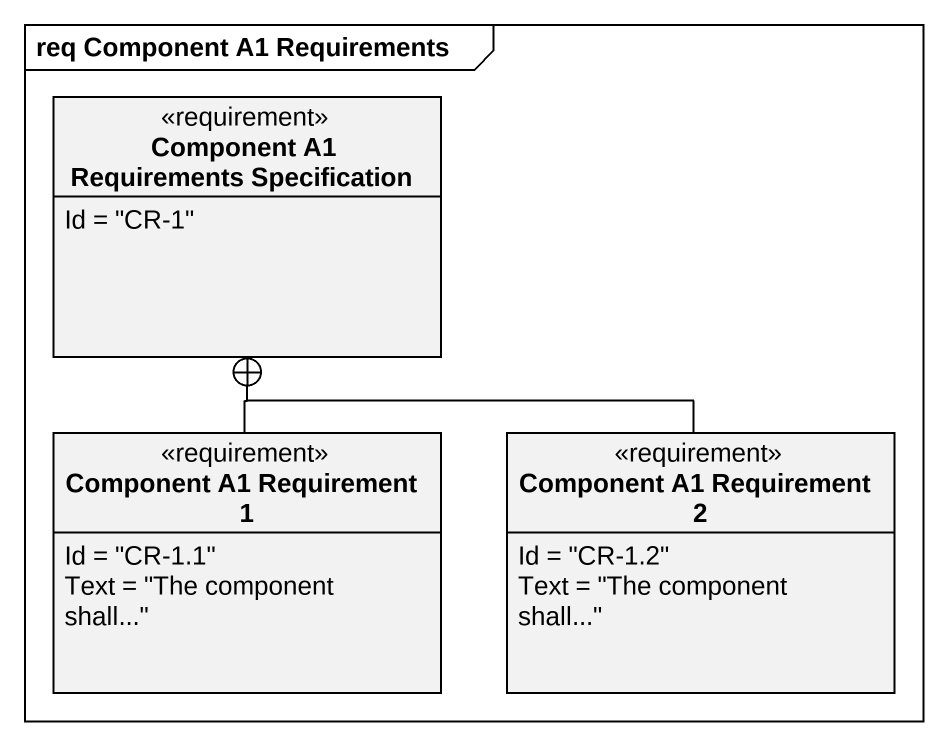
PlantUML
@startuml
mainframe req Component A1 Requirements
hide circle
hide empty members
class "Component A1 Requirements Specification" as Component_A1_Requirements <<requirement>> {
  Id = "CR-1"
}
class "Component A1 Requirement 1" as Component_A1_Requirement_1 <<requirement>> {
  Id = "CR-1.1"
  Text = "The component shall..."
}
class "Component A1 Requirement 2" as Component_A1_Requirement_2 <<requirement>> {
  Id = "CR-1.2"
  Text = "The component shall..."
}
Component_A1_Requirement_1 -up-+ Component_A1_Requirements
Component_A1_Requirement_2 -up-+ Component_A1_Requirements
@enduml
